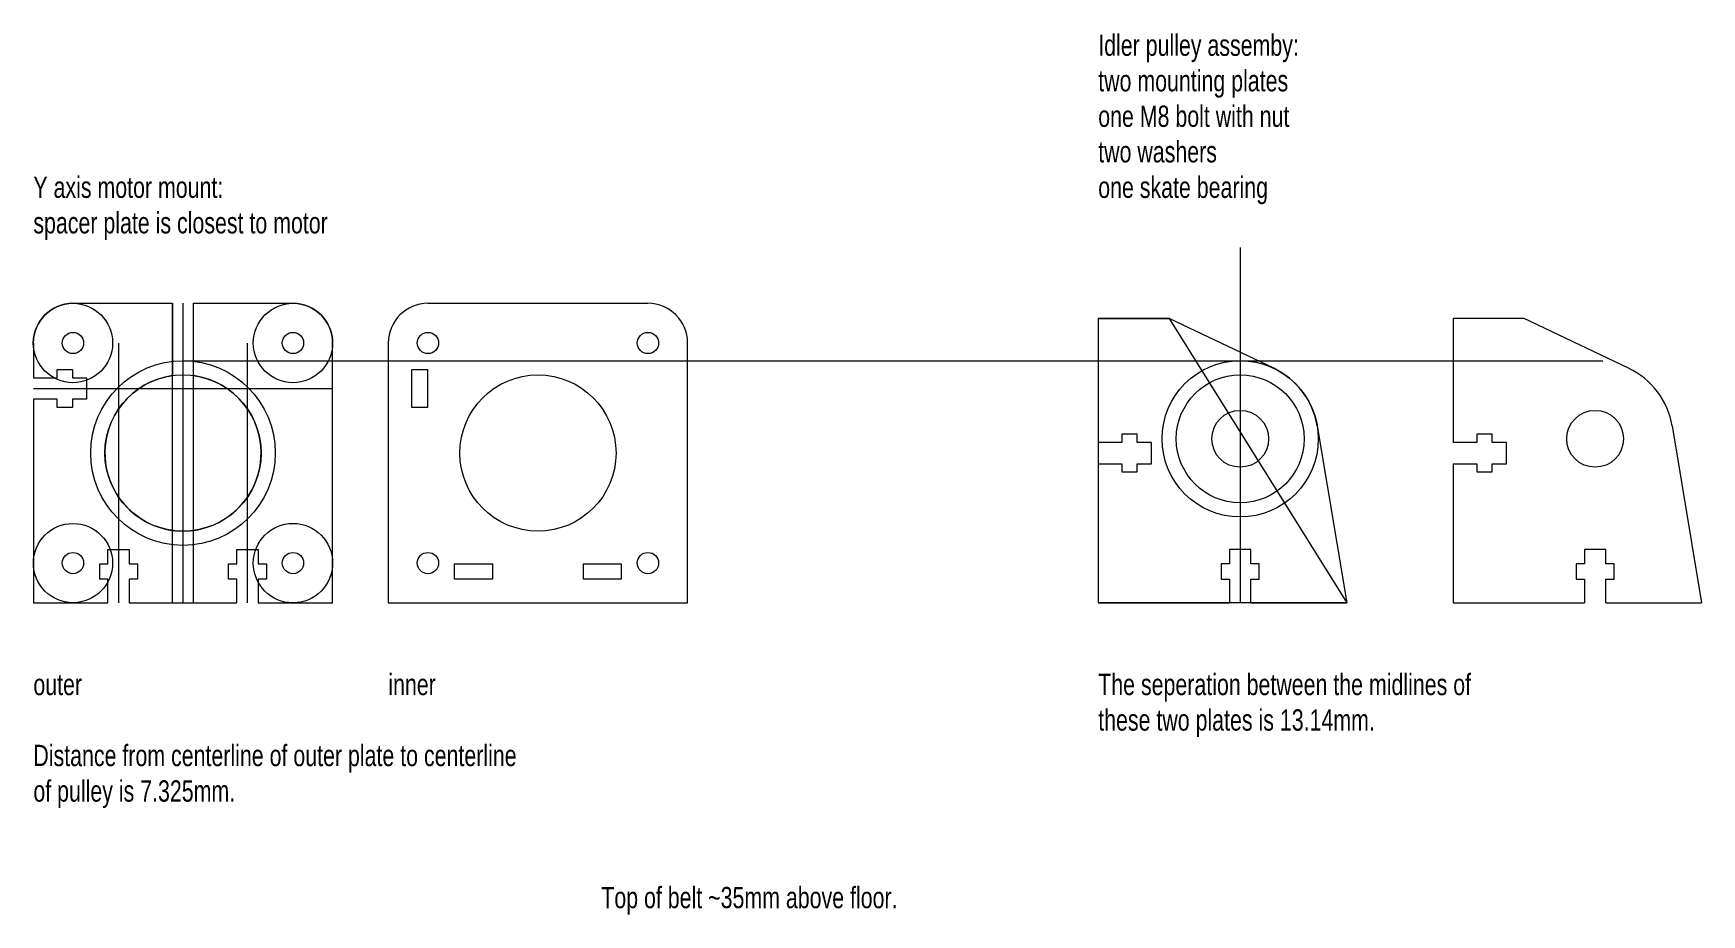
# Model space of a CAD drawing. Header units: millimetres. Extents: x 0 to 235, y -44 to 80.
import ezdxf

# ---------------------------------------------------------------- set-up
doc = ezdxf.new("R2010")
doc.units = ezdxf.units.MM
for name, color, linetype, lineweight, true_color in [('documentation', 1, 'CONTINUOUS', 0, 0xff0000), ('plate_cuts', 7, 'CONTINUOUS', 0, 0x000000), ('skeleton', 5, 'CONTINUOUS', 0, 0x0000ff)]:
    doc.layers.add(name, color=color, linetype=linetype, lineweight=lineweight, true_color=true_color)
doc.styles.get("Standard").update_dxf_attribs({"font": 'txt', "width": 0.75})

# ---------------------------------------------------------------- blocks, each defined once
blk = doc.blocks.new('m3-t-slot')
at = {"layer": 'plate_cuts'}
for p, q in [((-1.5, 7.5), (1.5, 7.5)), ((-1.5, 5.5), (-1.5, 7.5)), ((1.5, 7.5), (1.5, 5.5)), ((-2.66, 3.33), (-2.66, 5.5)), ((-2.66, 5.5), (-1.5, 5.5)), ((1.5, 5.5), (2.66, 5.5)), ((2.66, 5.5), (2.66, 3.33)), ((-1.5, 3.33), (-2.66, 3.33)), ((-1.5, 0), (-1.5, 3.33)), ((2.66, 3.33), (1.5, 3.33)), ((1.5, 3.33), (1.5, 0))]:
    blk.add_line(p, q, dxfattribs=at)

msp = doc.modelspace()

# ---------------------------------------------------------------- linework, layer by layer
at = {"layer": 'plate_cuts'}
for p, q in [((5.58, 42.16), (19.58, 42.16)), ((19.58, 42.16), (19.58, 31.98)), ((22.58, 31.98), (22.58, 42.16)), ((22.58, 42.16), (36.57, 42.16)), ((55.58, 42.16), (86.57, 42.16)), ((160, 40), (150, 40)), ((150, 40), (150, 22.58)), ((174.72, 33.02), (160, 40)), ((210, 40), (200, 40)), ((200, 40), (200, 22.58)), ((224.72, 33.02), (210, 40)), ((0, 36.57), (0, 31.66)), ((42.16, 0), (42.16, 36.57)), ((50, 36.57), (50, 0)), ((92.16, 0), (92.16, 36.57)), ((53.33, 32.82), (55.5, 32.82)), ((53.33, 27.5), (53.33, 32.82)), ((55.5, 32.82), (55.5, 27.5)), ((0, 28.66), (0, 0)), ((55.5, 27.5), (53.33, 27.5)), ((180.85, 24.89), (185, 0)), ((230.85, 24.89), (235, 0)), ((150, 19.58), (150, 0)), ((200, 19.58), (200, 0)), ((59.34, 5.5), (64.66, 5.5)), ((59.34, 3.33), (59.34, 5.5)), ((64.66, 5.5), (64.66, 3.33)), ((77.5, 5.5), (82.82, 5.5)), ((77.5, 3.33), (77.5, 5.5)), ((82.82, 5.5), (82.82, 3.33)), ((64.66, 3.33), (59.34, 3.33)), ((82.82, 3.33), (77.5, 3.33)), ((0, 0), (10.5, 0)), ((13.5, 0), (28.66, 0)), ((31.66, 0), (42.16, 0)), ((50, 0), (92.16, 0)), ((150, 0), (168.5, 0)), ((200, 0), (218.5, 0)), ((171.5, 0), (185, 0)), ((221.5, 0), (235, 0))]:
    msp.add_line(p, q, dxfattribs=at)
for centre, radius in [((5.58, 36.57), 1.5), ((36.57, 36.57), 1.5), ((55.58, 36.57), 1.5), ((86.57, 36.57), 1.5), ((71.08, 21.08), 11), ((170, 23.08), 4), ((220, 23.08), 4), ((5.58, 5.58), 1.5), ((36.57, 5.58), 1.5), ((55.58, 5.58), 1.5), ((86.57, 5.58), 1.5)]:
    msp.add_circle(centre, radius, dxfattribs=at)
for centre, radius, start, end in [((5.58, 36.57), 5.59, 90, 180), ((36.57, 36.57), 5.59, 0, 90), ((55.58, 36.57), 5.59, 90, 180), ((86.57, 36.57), 5.59, 0, 90), ((170, 23.08), 11, 9.4659, 64.6173), ((220, 23.08), 11, 9.4659, 64.6173), ((21.08, 21.08), 11, 97.8375, 82.1625)]:
    msp.add_arc(centre, radius, start, end, dxfattribs=at)
at = {"layer": 'skeleton'}
for p, q in [((170, 50), (170, 0)), ((19.58, 0), (19.58, 42.16)), ((21.08, 0), (21.08, 42.16)), ((22.58, 0), (22.58, 42.16)), ((150, 40), (150, 0)), ((150, 40), (160, 40)), ((160, 40), (185, 0)), ((12, 36.57), (12, 0)), ((30.16, 0), (30.16, 36.57)), ((21.08, 34.08), (221.08, 34.08)), ((0, 30.16), (42.16, 30.16)), ((185, 0), (150, 0))]:
    msp.add_line(p, q, dxfattribs=at)
for centre, radius in [((5.58, 36.57), 5.59), ((36.57, 36.57), 5.59), ((21.08, 21.08), 13), ((170, 23.08), 11), ((21.08, 21.08), 11), ((170, 23.08), 9), ((5.58, 5.58), 5.58), ((36.57, 5.58), 5.59)]:
    msp.add_circle(centre, radius, dxfattribs=at)

# ---------------------------------------------------------------- block references
at = {"layer": 'plate_cuts', "rotation": 270}
msp.add_blockref('m3-t-slot', (0, 30.16), dxfattribs=at)
at = {"layer": 'plate_cuts', "yscale": -1}
for p, rotation in [((150, 21.08), 90), ((200, 21.08), 90), ((170, 0), 180), ((220, 0), 180)]:
    msp.add_blockref('m3-t-slot', p, dxfattribs=dict(at, rotation=rotation))
at = {"layer": 'plate_cuts'}
for p in [(12, 0), (30.16, 0)]:
    msp.add_blockref('m3-t-slot', p, dxfattribs=at)

# ---------------------------------------------------------------- texts
at = {"layer": 'documentation', "char_height": 3, "width": 100, "attachment_point": 1}
for s, insert in [('Idler\\~pulley\\~assemby:\\Ptwo\\~mounting\\~plates\\Pone\\~M8\\~bolt\\~with\\~nut\\Ptwo\\~washers\\Pone\\~skate\\~bearing', (150, 80)), ('Y\\~axis\\~motor\\~mount:\\Pspacer\\~plate\\~is\\~closest\\~to\\~motor', (0, 60)), ('outer', (0, -10)), ('inner', (50, -10)), ('The\\~seperation\\~between\\~the\\~midlines\\~of\\~\\Pthese\\~two\\~plates\\~is\\~13.14mm.', (150, -10)), ('Distance\\~from\\~centerline\\~of\\~outer\\~plate\\~to\\~centerline\\Pof\\~pulley\\~is\\~7.325mm.', (0, -20)), ('Top\\~of\\~belt\\~~35mm\\~above\\~floor.', (80, -40))]:
    msp.add_mtext(s, dxfattribs=dict(at, insert=insert))

doc.saveas('drawing.dxf')
